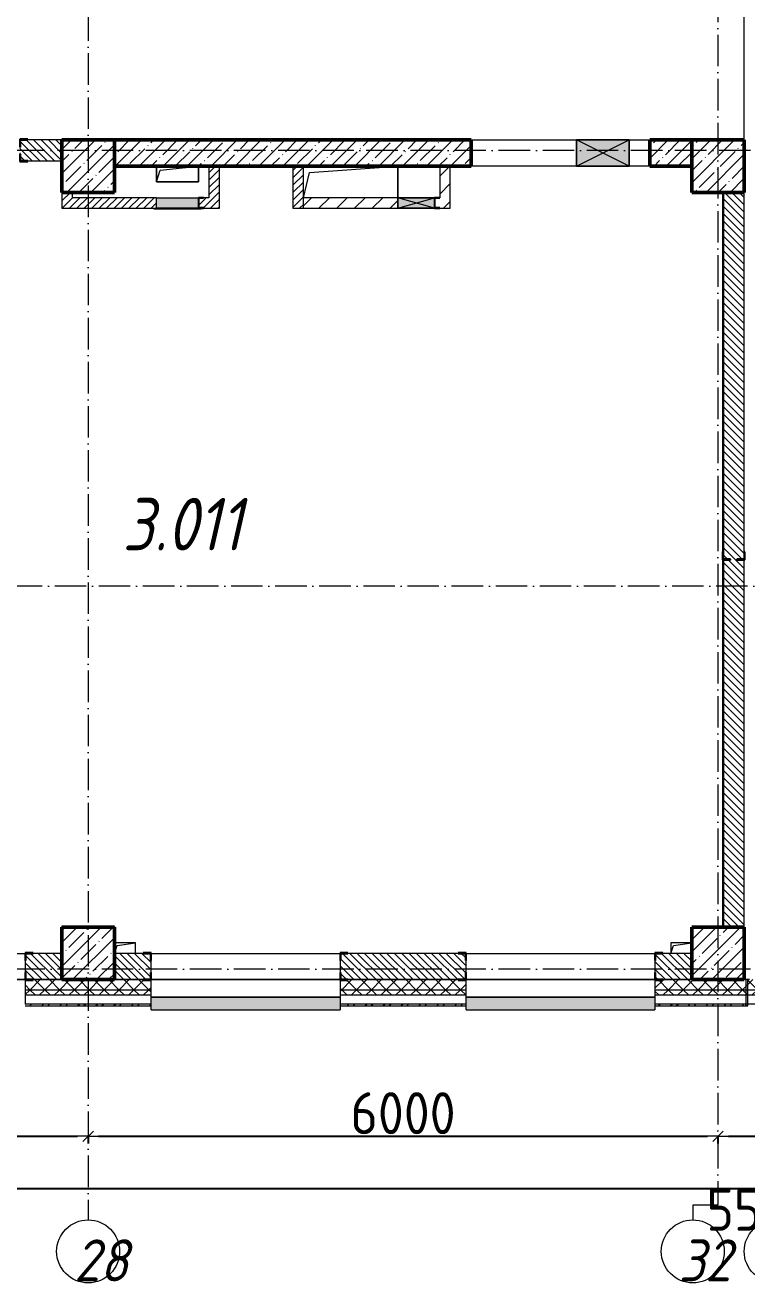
# Model space of a CAD drawing. Header units: millimetres. Extents: x -213536 to 1564669, y -45299 to 942238.
# Drawn here: x 180779 to 187654, y 511308 to 523291 of the extents above; entities that cross this region are included whole.
import ezdxf

# ---------------------------------------------------------------- set-up
doc = ezdxf.new("R2010")
doc.units = ezdxf.units.MM
doc.linetypes.add('50_200_ШТРИХ_1Т_ш5_п1_п1_', pattern=[700, 500, -100, 0, -100])
for name, color, linetype, lineweight in [('2.4) ПГП вычит ЖБбалки 0.4 м -', 24, 'Continuous', 30), ('3.3) Вычитаем ЖБбалки 0.4м -', 31, 'Continuous', 30), ('A-____-____-DIMS', 7, 'Continuous', 9), ('A-DETL-GENF-OTLN', 7, 'Continuous', 9), ('A-FLOR-____-OTLN', 7, 'Continuous', 9), ('A-GENM-____-MCUT', 7, 'Continuous', 25), ('A-GENM-____-OTLN', 7, 'Continuous', 9), ('A-GENM-____-OTLN-1', 7, 'Continuous', 25), ('A-GLAZ-____-OTLN', 7, 'Continuous', 9), ('A-WALL-____-MCUT', 7, 'Continuous', 13), ('A-WALL-____-MCUT-1', 7, 'Continuous', 9), ('A-WALL-____-MCUT-2', 7, 'Continuous', 50), ('A-WALL-____-OTLN', 7, 'Continuous', 9), ('A-WALL-____-PATT-1', 7, 'Continuous', 9), ('A-WALL-FNSH-MCUT-1', 7, 'Continuous', 9), ('S-COLS-____-MCUT', 7, 'Continuous', 50), ('S-COLS-____-OTLN', 7, 'Continuous', 9), ('S-GRID-____-IDEN', 7, 'Continuous', 9), ('S-GRID-____-OTLN-1', 7, '50_200_ШТРИХ_1Т_ш5_п1_п1_', 9), ('Марки помещений', 7, 'Continuous', 9)]:
    doc.layers.add(name, color=color, linetype=linetype, lineweight=lineweight)
doc.layers.add('A-GLAZ-____-OTLN-1', color=7, linetype='Continuous', lineweight=9, true_color=0xc0c0c0)
doc.styles.add('ISOCPEUR_I_2', font='isocpeui.ttf', dxfattribs={"width": 0.85, "height": 2.3})
doc.styles.add('ISOCPEUR_I_9', font='isocpeui.ttf', dxfattribs={"width": 0.9, "height": 250})
doc.styles.add('СПДС', font='isocpeur.ttf', dxfattribs={"width": 0.9})
doc.dimstyles.new('Размера А3', dxfattribs={"dimtxt": 200, "dimasz": 100, "dimexe": 70, "dimexo": 100, "dimgap": 20, "dimtad": 1, "dimdec": 0, "dimrnd": 10, "dimzin": 0, "dimdsep": 46, "dimtxsty": 'СПДС', "dimblk": 'ARROWHEAD_6', "dimcen": 1, "dimclrd": 256, "dimclre": 256, "dimclrt": 256, "dimazin": 0, "dimtfac": 1, "dimtdec": 0, "dimtmove": 2, "dimatfit": 3, "dimfxl": 1, "dimtolj": 1, "dimtzin": 0, "dimarcsym": 0})
pattern_1 = [(135, (142429.057, 459015.94), (-35.35534, -35.35534), [])]
pattern_2 = [(45, (142429.06, 459015.94), (-70.71068, 70.71068), []), (135, (142429.06, 459015.94), (-70.71068, -70.71068), [])]
pattern_3 = [(45, (142429.057, 459015.94), (-35.35534, 35.35534), [])]
pattern_4 = [(45, (142429.06, 459015.94), (-84.85281, 84.85281), [])]

# ---------------------------------------------------------------- blocks, each defined once
blk = doc.blocks.new('BSC_Колонна _Прямоугольная - 500х500-V16-АР1_План отверстий 3 этажа в осях 1-64_Ю-ЯЯ')
at = {"layer": 'S-COLS-____-OTLN'}
h = blk.add_hatch(dxfattribs=at)
h.set_pattern_fill('FP_23', color=256, style=0, pattern_type=2)
h.set_pattern_definition([(45, (-44950, -55431.04), (-114.04925, 114.04925), []), (45, (-44835.95, -55431.04), (-114.04925, 114.04925), [201.613, -40.323, 3.353, -36.97])])
h.paths.add_polyline_path([(-250, -250), (250, -250), (250, 250), (-250, 250), (-250, 178)], flags=0)
at = {"layer": 'S-COLS-____-MCUT'}
for p, q in [((250, 250), (-250, 250)), ((-250, 250), (-250, -250)), ((250, -250), (250, 250)), ((-250, -250), (250, -250))]:
    blk.add_line(p, q, dxfattribs=at)
blk = doc.blocks.new('BSC_Колонна _Прямоугольная - 500х500-V17-АР1_План отверстий 3 этажа в осях 1-64_Ю-ЯЯ')
at = {"layer": 'S-COLS-____-OTLN'}
h = blk.add_hatch(dxfattribs=at)
h.set_pattern_fill('FP_24', color=256, style=0, pattern_type=2)
h.set_pattern_definition([(45, (-44950, -62931.04), (-114.04925, 114.04925), []), (45, (-44835.95, -62931.04), (-114.04925, 114.04925), [201.613, -40.323, 3.353, -36.97])])
h.paths.add_polyline_path([(-250, -250), (250, -250), (250, 250), (-250, 250)], flags=0)
at = {"layer": 'S-COLS-____-MCUT'}
for p, q in [((250, 250), (-250, 250)), ((-250, 250), (-250, -250)), ((250, -250), (250, 250)), ((-250, -250), (250, -250))]:
    blk.add_line(p, q, dxfattribs=at)
blk = doc.blocks.new('BSC_Колонна _Прямоугольная - 500х500-V44-АР1_План отверстий 3 этажа в осях 1-64_Ю-ЯЯ')
at = {"layer": 'S-COLS-____-OTLN'}
h = blk.add_hatch(dxfattribs=at)
h.set_pattern_fill('FP_52', color=256, style=0, pattern_type=2)
h.set_pattern_definition([(45, (-38950, -55431.04), (-114.04925, 114.04925), []), (45, (-38835.95, -55431.04), (-114.04925, 114.04925), [201.613, -40.323, 3.353, -36.97])])
h.paths.add_polyline_path([(-250, -250), (250, -250), (250, 250), (-250, 250)], flags=0)
at = {"layer": 'S-COLS-____-MCUT'}
for p, q in [((250, 250), (-250, 250)), ((-250, 250), (-250, -250)), ((250, -250), (250, 250)), ((-250, -250), (250, -250))]:
    blk.add_line(p, q, dxfattribs=at)
blk = doc.blocks.new('BSC_Колонна _Прямоугольная - 500х500-V45-АР1_План отверстий 3 этажа в осях 1-64_Ю-ЯЯ')
at = {"layer": 'S-COLS-____-OTLN'}
h = blk.add_hatch(dxfattribs=at)
h.set_pattern_fill('FP_53', color=256, style=0, pattern_type=2)
h.set_pattern_definition([(45, (-38950, -62931.04), (-114.04925, 114.04925), []), (45, (-38835.95, -62931.04), (-114.04925, 114.04925), [201.613, -40.323, 3.353, -36.97])])
h.paths.add_polyline_path([(-250, -250), (250, -250), (250, 250), (-250, 250)], flags=0)
at = {"layer": 'S-COLS-____-MCUT'}
for p, q in [((250, 250), (-250, 250)), ((-250, 250), (-250, -250)), ((250, -250), (250, 250)), ((-250, -250), (250, -250))]:
    blk.add_line(p, q, dxfattribs=at)
blk = doc.blocks.new('Фахверк_СКБ_Уголок - 250_2700-27497298-АР1_План отверстий 3 этажа в осях 1-64_Ю-ЯЯ')
at = {"layer": 'A-GENM-____-MCUT'}
for p, q in [((200, 181), (125, 181)), ((125, 181), (125, 106)), ((131, 106), (131, 175)), ((131, 175), (200, 175)), ((200, 175), (200, 181)), ((125, 106), (131, 106)), ((131, -6), (125, -6)), ((125, -6), (125, -81)), ((125, -81), (200, -81)), ((131, -75), (131, -6)), ((200, -75), (131, -75)), ((200, -81), (200, -75))]:
    blk.add_line(p, q, dxfattribs=at)
blk = doc.blocks.new('154_Стойка_СКБ_Уголок - СМ-2480_200-28346303-АР1_План отверстий 3 этажа в осях 1-64_Ю-ЯЯ')
at = {"layer": 'A-GENM-____-MCUT'}
for p, q in [((125, 156), (125, 81)), ((200, 156), (125, 156)), ((131, 81), (131, 150)), ((131, 150), (200, 150)), ((200, 150), (200, 156)), ((125, 81), (131, 81)), ((131, 19), (125, 19)), ((125, 19), (125, -56)), ((131, -50), (131, 19)), ((125, -56), (200, -56)), ((200, -50), (131, -50)), ((200, -56), (200, -50))]:
    blk.add_line(p, q, dxfattribs=at)
blk = doc.blocks.new('Фахверк_СКБ_Уголок - 200_3550-28267367-АР1_План отверстий 3 этажа в осях 1-64_Ю-ЯЯ')
at = {"layer": 'A-GENM-____-MCUT'}
for p, q in [((200, 156), (125, 156)), ((125, 156), (125, 81)), ((131, 81), (131, 150)), ((131, 150), (200, 150)), ((200, 150), (200, 156)), ((125, 81), (131, 81)), ((131, 19), (125, 19)), ((125, 19), (125, -56)), ((131, -50), (131, 19)), ((125, -56), (200, -56)), ((200, -50), (131, -50)), ((200, -56), (200, -50))]:
    blk.add_line(p, q, dxfattribs=at)
blk = doc.blocks.new('AR_Отверстие Ниша - Лючок-32405595-АР1_План отверстий 3 этажа в осях 1-64_Ю-ЯЯ')
at = {"layer": 'A-GLAZ-____-OTLN'}
blk.add_hatch(color=256, dxfattribs=at).paths.add_polyline_path([(200, 50), (-200, 50), (-200, -50), (200, -50), (200, 47)], flags=0)
for p, q in [((-200, 50), (200, 50)), ((200, 50), (200, -50)), ((200, -50), (-200, -50))]:
    blk.add_line(p, q, dxfattribs=at)
blk = doc.blocks.new('Л_Общий_Лючок - Лючок-29759355-АР1_План отверстий 3 этажа в осях 1-64_Ю-ЯЯ')
at = {"layer": 'A-GLAZ-____-OTLN-1'}
blk.add_hatch(color=256, dxfattribs=at).paths.add_polyline_path([(-3, -6), (424, -6), (424, 0), (-24, 0), (-24, -6)], flags=0)
at = {"layer": 'A-GLAZ-____-OTLN'}
for p, q in [((-24, 0), (-24, -6)), ((424, 0), (424, -6)), ((-24, -6), (424, -6))]:
    blk.add_line(p, q, dxfattribs=at)
blk = doc.blocks.new('154_Фахверк_СКБ_Швеллер - Тип_100_3960-28331862-АР1_План отверстий 3 этажа в осях 1-64_Ю-ЯЯ')
at = {"layer": 'A-GENM-____-MCUT'}
for p, q in [((175, 50), (125, 50)), ((125, 50), (125, -50)), ((128, 47), (175, 47)), ((128, -47), (128, 47)), ((175, 47), (175, 50)), ((125, -50), (175, -50)), ((175, -47), (128, -47)), ((175, -50), (175, -47))]:
    blk.add_line(p, q, dxfattribs=at)
blk = doc.blocks.new('AR_Отверстие прямоугольное _в плите_ - AR_Отверстие прямоугольное _в плите_-30459225-АР1_План отверстий 3 этажа в осях 1-64_Ю-ЯЯ')
at = {"layer": 'A-GENM-____-OTLN'}
for p, q in [((-200, 75), (-200, -75)), ((-200, -75), (-163, 37)), ((-163, 37), (200, 75)), ((200, -75), (200, 75)), ((-200, -75), (200, -75))]:
    blk.add_line(p, q, dxfattribs=at)
blk = doc.blocks.new('AR_Отверстие прямоугольное _в плите_ - AR_Отверстие прямоугольное _в плите_-V178-АР1_План отверстий 3 этажа в осях 1-64_Ю-ЯЯ')
at = {"layer": 'A-GENM-____-OTLN'}
for p, q in [((100, 50), (-100, 50)), ((-100, -50), (-75, 25)), ((-75, 25), (100, 50)), ((100, -50), (100, 50))]:
    blk.add_line(p, q, dxfattribs=at)
blk = doc.blocks.new('AR_Отверстие прямоугольное _в плите_ - AR_Отверстие прямоугольное _в плите_-V185-АР1_План отверстий 3 этажа в осях 1-64_Ю-ЯЯ')
at = {"layer": 'A-GENM-____-OTLN'}
for p, q in [((100, 50), (-100, 50)), ((-100, 50), (-100, -50)), ((-100, -50), (-75, 25)), ((-75, 25), (100, 50))]:
    blk.add_line(p, q, dxfattribs=at)
blk = doc.blocks.new('AR_Отверстие прямоугольное _в плите_ - AR_Отверстие прямоугольное _в плите_-V199-АР1_План отверстий 3 этажа в осях 1-64_Ю-ЯЯ')
at = {"layer": 'A-GENM-____-OTLN'}
for p, q in [((-390, 90), (450, 150)), ((450, -150), (450, 150)), ((-450, -150), (-390, 90))]:
    blk.add_line(p, q, dxfattribs=at)
blk = doc.blocks.new('AR_Отверстие прямоугольное _в стене__БезПР - AR_Отверстие прямоугольное _в стене__БезПР-30512450-АР1_План отверстий 3 этажа в осях 1-64_Ю-ЯЯ')
at = {"layer": 'A-GLAZ-____-OTLN-1'}
blk.add_hatch(color=256, dxfattribs=at).paths.add_polyline_path([(-250, 125), (-250, -125), (250, -125), (250, 125)], flags=0)
at = {"layer": 'A-DETL-GENF-OTLN'}
for p, q in [((-250, -125), (-250, 125)), ((-250, 125), (250, 125)), ((250, 125), (-250, -125)), ((-250, 125), (250, -125)), ((250, 125), (-250, 125)), ((-250, 125), (-250, -125)), ((250, 125), (250, -125)), ((250, -125), (250, 125)), ((250, -125), (-250, -125)), ((-250, -125), (250, -125))]:
    blk.add_line(p, q, dxfattribs=at)
at = {"layer": 'A-GLAZ-____-OTLN'}
blk.add_line((250, 125), (-250, 125), dxfattribs=at)
blk = doc.blocks.new('Отлив_СКБ - Отлив витража_120_НВФ-31885687-АР1_План отверстий 3 этажа в осях 1-64_Ю-ЯЯ')
at = {"layer": 'A-GLAZ-____-OTLN-1'}
for points in [[(0, -2), (1800, -2), (1800, 0), (0, 0)], [(945, -120), (1800, -120), (1800, -2), (0, -2), (0, -120), (878, -120)]]:
    blk.add_hatch(color=256, dxfattribs=at).paths.add_polyline_path(points, flags=0)
at = {"layer": 'A-GLAZ-____-OTLN'}
for p, q in [((0, 0), (1800, 0)), ((1800, -2), (0, -2)), ((0, -120), (0, -83)), ((1800, -83), (1800, -120)), ((0, -120), (1800, -120))]:
    blk.add_line(p, q, dxfattribs=at)
blk = doc.blocks.new('Стены 3 - Стены 4-31194751-АР1_План отверстий 3 этажа в осях 1-64_Ю-ЯЯ')
at = {"layer": 'A-WALL-____-MCUT'}
for p, q in [((-1799, 41030), (-1799, 41010)), ((-1549, 41030), (-1799, 41030)), ((-1799, 41010), (-1549, 41010)), ((-1549, 41010), (-1549, 41030))]:
    blk.add_line(p, q, dxfattribs=at)
blk = doc.blocks.new('AR_Отверстие прямоугольное _в стене_ - AR_Отверстие прямоугольное _в стене__ОВ-36925070-АР1_План отверстий 3 этажа в осях 1-64_Ю-ЯЯ')
at = {"layer": 'A-GLAZ-____-OTLN'}
blk.add_hatch(color=256, dxfattribs=at).paths.add_polyline_path([(-175, 50), (-175, -50), (175, -50), (175, 50)], flags=0)
at = {"layer": 'A-DETL-GENF-OTLN'}
for p, q in [((-175, 50), (175, 50)), ((175, 50), (-175, -50)), ((-175, 50), (175, -50)), ((175, 50), (-175, 50)), ((175, 50), (175, -50)), ((175, -50), (175, 50)), ((175, -50), (-175, -50)), ((-175, -50), (175, -50))]:
    blk.add_line(p, q, dxfattribs=at)
blk = doc.blocks.new('154_Фахверк_СКБ_Швеллер - Тип_100_3960_зеркало-36793856-АР1_План отверстий 3 этажа в осях 1-64_Ю-ЯЯ')
at = {"layer": 'A-GENM-____-MCUT'}
for p, q in [((175, 50), (125, 50)), ((125, 50), (125, -50)), ((128, 47), (175, 47)), ((128, -47), (128, 47)), ((175, 47), (175, 50)), ((125, -50), (175, -50)), ((175, -47), (128, -47)), ((175, -50), (175, -47))]:
    blk.add_line(p, q, dxfattribs=at)
blk = doc.blocks.new('Ось сетки - Круг_Ø6_00__ISO-2_5_0_9K_-25732049-АР1_План отверстий 3 этажа в осях 1-64_Ю-ЯЯ')
at = {"layer": 'S-GRID-____-IDEN'}
blk.add_circle((0, 0), 3, dxfattribs=at)
blk = doc.blocks.new('ARROWHEAD_6')
at = {"color": 0, "linetype": 'Continuous'}
for p, q in [((0, 0), (-1, 0)), ((-0.5, -0.5), (0.5, 0.5))]:
    blk.add_line(p, q, dxfattribs=at)
blk = doc.blocks.new('*D2866')
at = {"layer": 'A-____-____-DIMS', "lineweight": -2, "transparency": 16777216}
for p, q in [((178379, 512710), (178379, 512634)), ((178479, 512704), (181279, 512704)), ((181379, 512710), (181379, 512634))]:
    blk.add_line(p, q, dxfattribs=at)
at = {"layer": 'Defpoints', "color": 0, "lineweight": 50, "transparency": 16777216}
for p in [(178379, 512810), (181379, 512810), (181379, 512704)]:
    blk.add_point(p, dxfattribs=at)
at = {"layer": 'A-____-____-DIMS', "lineweight": -2, "transparency": 16777216, "xscale": 100, "yscale": 100, "zscale": 100, "rotation": 180}
blk.add_blockref('ARROWHEAD_6', (178379, 512704), dxfattribs=at)
at = {"layer": 'A-____-____-DIMS', "lineweight": -2, "transparency": 16777216, "xscale": 100, "yscale": 100, "zscale": 100}
blk.add_blockref('ARROWHEAD_6', (181379, 512704), dxfattribs=at)
at = {"layer": 'A-____-____-DIMS', "transparency": 16777216, "insert": (179879, 512924), "char_height": 400, "attachment_point": 5, "style": 'СПДС'}
blk.add_mtext('\\A1;3000', dxfattribs=at)
blk = doc.blocks.new('*D2867')
at = {"layer": 'A-____-____-DIMS', "lineweight": -2, "transparency": 16777216}
for p, q in [((181379, 512710), (181379, 512634)), ((181479, 512704), (187279, 512704)), ((187379, 512710), (187379, 512634))]:
    blk.add_line(p, q, dxfattribs=at)
at = {"layer": 'Defpoints', "color": 0, "lineweight": 50, "transparency": 16777216}
for p in [(181379, 512810), (187379, 512810), (187379, 512704)]:
    blk.add_point(p, dxfattribs=at)
at = {"layer": 'A-____-____-DIMS', "lineweight": -2, "transparency": 16777216, "xscale": 100, "yscale": 100, "zscale": 100, "rotation": 180}
blk.add_blockref('ARROWHEAD_6', (181379, 512704), dxfattribs=at)
at = {"layer": 'A-____-____-DIMS', "lineweight": -2, "transparency": 16777216, "xscale": 100, "yscale": 100, "zscale": 100}
blk.add_blockref('ARROWHEAD_6', (187379, 512704), dxfattribs=at)
at = {"layer": 'A-____-____-DIMS', "transparency": 16777216, "insert": (184379, 512924), "char_height": 400, "attachment_point": 5, "style": 'СПДС'}
blk.add_mtext('\\A1;6000', dxfattribs=at)
blk = doc.blocks.new('*D2868')
at = {"layer": 'A-____-____-DIMS', "lineweight": -2, "transparency": 16777216}
for p, q in [((187379, 512710), (187379, 512634)), ((187479, 512704), (187829, 512704)), ((187929, 512710), (187929, 512634))]:
    blk.add_line(p, q, dxfattribs=at)
at = {"layer": 'Defpoints', "color": 0, "lineweight": 50, "transparency": 16777216}
for p in [(187379, 512810), (187929, 512810), (187929, 512704)]:
    blk.add_point(p, dxfattribs=at)
at = {"layer": 'A-____-____-DIMS', "lineweight": -2, "transparency": 16777216, "xscale": 100, "yscale": 100, "zscale": 100, "rotation": 180}
blk.add_blockref('ARROWHEAD_6', (187379, 512704), dxfattribs=at)
at = {"layer": 'A-____-____-DIMS', "lineweight": -2, "transparency": 16777216, "xscale": 100, "yscale": 100, "zscale": 100}
blk.add_blockref('ARROWHEAD_6', (187929, 512704), dxfattribs=at)
at = {"layer": 'A-____-____-DIMS', "transparency": 16777216, "insert": (187654, 512004), "char_height": 400, "attachment_point": 5, "style": 'СПДС'}
blk.add_mtext('\\A1;550', dxfattribs=at)
blk = doc.blocks.new('*D2878')
at = {"layer": 'A-____-____-DIMS', "lineweight": -2, "transparency": 16777216}
for p, q in [((140079, 512214), (140079, 512138)), ((140179, 512208), (213379, 512208)), ((213479, 512214), (213479, 512138))]:
    blk.add_line(p, q, dxfattribs=at)
at = {"layer": 'Defpoints', "color": 0, "lineweight": 50, "transparency": 16777216}
for p in [(140079, 512314), (213479, 512314), (213479, 512208)]:
    blk.add_point(p, dxfattribs=at)
at = {"layer": 'A-____-____-DIMS', "lineweight": -2, "transparency": 16777216, "xscale": 100, "yscale": 100, "zscale": 100, "rotation": 180}
blk.add_blockref('ARROWHEAD_6', (140079, 512208), dxfattribs=at)
at = {"layer": 'A-____-____-DIMS', "lineweight": -2, "transparency": 16777216, "xscale": 100, "yscale": 100, "zscale": 100}
blk.add_blockref('ARROWHEAD_6', (213479, 512208), dxfattribs=at)
at = {"layer": 'A-____-____-DIMS', "transparency": 16777216, "insert": (176779, 512428), "char_height": 400, "attachment_point": 5, "style": 'СПДС'}
blk.add_mtext('\\A1;73400', dxfattribs=at)

msp = doc.modelspace()

# ---------------------------------------------------------------- hatches: boundary and pattern name
at = {"layer": 'A-WALL-____-PATT-1'}
h = msp.add_hatch(dxfattribs=at)
h.set_pattern_fill('FP_9', color=256, style=0, pattern_type=2)
h.set_pattern_definition(pattern_1)
h.paths.add_polyline_path([(178954.1, 521997), (179023.1, 521997), (179023.1, 522066), (179029.1, 522066), (179029.1, 522128), (179023.1, 522128), (179023.1, 522197), (178629.1, 522197), (178629.1, 521997), (178823.1, 521997)], flags=0)
h.paths.add_polyline_path([(180735.1, 521997), (181129.1, 521997), (181129.1, 522197), (180735.1, 522197), (180735.1, 522128), (180729.1, 522128), (180729.1, 522066), (180735.1, 522066), (180735.1, 522037)], flags=0)
h = msp.add_hatch(dxfattribs=at)
h.set_pattern_fill('FP_12', color=256, style=0, pattern_type=2)
h.set_pattern_definition([(45, (142429.06, 459015.94), (-114.04925, 114.04925), []), (45, (142543.1, 459015.94), (-114.04925, 114.04925), [201.612, -40.322, 3.353, -36.97])])
h.paths.add_polyline_path([(187129.1, 521947), (187129.1, 522197), (186729.1, 522197), (186729.1, 521947)], flags=0)
h.paths.add_polyline_path([(184834.2, 521947), (185029.1, 521947), (185029.1, 522197), (181629.1, 522197), (181629.1, 521947), (183066.7, 521947)], flags=0)
h = msp.add_hatch(dxfattribs=at)
h.set_pattern_fill('FP_8', color=256, style=0, pattern_type=2)
h.set_pattern_definition(pattern_3)
h.paths.add_polyline_path([(182629.1, 521647), (182629.1, 521947), (182529.1, 521947), (182529.1, 521647)], flags=0)
h = msp.add_hatch(dxfattribs=at)
h.set_pattern_fill('FP_8', color=256, style=0, pattern_type=2)
h.set_pattern_definition(pattern_3)
h.paths.add_polyline_path([(183429.1, 521547), (183429.1, 521947), (183329.1, 521947), (183329.1, 521547)], flags=0)
h = msp.add_hatch(dxfattribs=at)
h.set_pattern_fill('FP_7', color=256, style=0, pattern_type=2)
h.set_pattern_definition(pattern_4)
h.paths.add_polyline_path([(184829.1, 521647), (184829.1, 521947), (184729.1, 521947), (184729.1, 521647)], flags=0)
h = msp.add_hatch(dxfattribs=at)
h.set_pattern_fill('FP_8', color=256, style=0, pattern_type=2)
h.set_pattern_definition(pattern_3)
h.paths.add_polyline_path([(181229.1, 521547), (181229.1, 521697), (181129.1, 521697), (181129.1, 521547)], flags=0)
h = msp.add_hatch(dxfattribs=at)
h.set_pattern_fill('FP_8', color=256, style=0, pattern_type=2)
h.set_pattern_definition(pattern_3)
h.paths.add_polyline_path([(182629.1, 521547), (182629.1, 521647), (182479.1, 521647), (182479.1, 521644), (182432.1, 521644), (182432.1, 521550), (182479.1, 521550), (182479.1, 521547)], flags=0)
h.paths.add_polyline_path([(181299.2, 521547), (182029.1, 521547), (182029.1, 521647), (181229.1, 521647), (181229.1, 521547)], flags=0)
h = msp.add_hatch(dxfattribs=at)
h.set_pattern_fill('FP_7', color=256, style=0, pattern_type=2)
h.set_pattern_definition(pattern_4)
h.paths.add_polyline_path([(184329.1, 521547), (184329.1, 521647), (183429.1, 521647), (183429.1, 521547)], flags=0)
h.paths.add_polyline_path([(184729.1, 521547), (184829.1, 521547), (184829.1, 521647), (184729.1, 521647), (184729.1, 521644), (184682.1, 521643.4), (184682.1, 521550), (184729.1, 521550)], flags=0)
h = msp.add_hatch(dxfattribs=at)
h.set_pattern_fill('FP_9', color=256, style=0, pattern_type=2)
h.set_pattern_definition(pattern_1)
h.paths.add_polyline_path([(187429.1, 514697), (187629.1, 514697), (187629.1, 518197), (187560.1, 518197), (187560.1, 518203), (187629.1, 518203), (187629.1, 521697), (187429.1, 521697), (187429.1, 518203), (187498.1, 518203), (187498.1, 518197), (187429.1, 518197), (187429.1, 516239.4)], flags=0)
h = msp.add_hatch(dxfattribs=at)
h.set_pattern_fill('FP_9', color=256, style=0, pattern_type=2)
h.set_pattern_definition(pattern_1)
h.paths.add_polyline_path([(181129.1, 514197), (181129.1, 514447), (180785.1, 514447), (180785.1, 514378), (180779.1, 514378), (180779.1, 514266), (180785.1, 514266), (180785.1, 514197), (180854.1, 514197)], flags=0)
h.paths.add_polyline_path([(178648, 514197), (178973.1, 514197), (178973.1, 514266), (178979.1, 514266), (178979.1, 514378), (178973.1, 514378), (178973.1, 514447), (178629.1, 514447), (178629.1, 514197)], flags=0)
h = msp.add_hatch(dxfattribs=at)
h.set_pattern_fill('FP_9', color=256, style=0, pattern_type=2)
h.set_pattern_definition(pattern_1)
h.paths.add_polyline_path([(186854.1, 514197), (187129.1, 514197), (187129.1, 514447), (186785.1, 514447), (186785.1, 514378), (186779.1, 514378), (186779.1, 514266), (186785.1, 514266), (186785.1, 514197)], flags=0)
h.paths.add_polyline_path([(184904.1, 514197), (184973.1, 514197), (184973.1, 514266), (184979.1, 514266), (184979.1, 514378), (184973.1, 514378), (184973.1, 514447), (183785.1, 514447), (183785.1, 514378), (183779.1, 514378), (183779.1, 514266), (183785.1, 514266), (183785.1, 514197), (184834.2, 514197)], flags=0)
h.paths.add_polyline_path([(181629.1, 514197), (181973.1, 514197), (181973.1, 514266), (181979.1, 514266), (181979.1, 514378), (181973.1, 514378), (181973.1, 514447), (181629.1, 514447)], flags=0)
h = msp.add_hatch(dxfattribs=at)
h.set_pattern_fill('FP_4', color=256, style=0, pattern_type=2)
h.set_pattern_definition(pattern_2)
h.paths.add_polyline_path([(216729.1, 514047), (216729.1, 514097), (210379.1, 514097), (210379.1, 514047), (216648.5, 514047)], flags=0)
h.paths.add_polyline_path([(209379.1, 514047), (209379.1, 514097), (207429.1, 514097), (207429.1, 514047), (207811.2, 514047)], flags=0)
h.paths.add_polyline_path([(203529.1, 514047), (203529.1, 514097), (202329.1, 514097), (202329.1, 514047), (202508.8, 514047)], flags=0)
h.paths.add_polyline_path([(206043.7, 514047), (206429.1, 514047), (206429.1, 514097), (205329.1, 514097), (205329.1, 514047)], flags=0)
h.paths.add_polyline_path([(199857.6, 514047), (200529.1, 514047), (200529.1, 514097), (199329.1, 514097), (199329.1, 514047)], flags=0)
h.paths.add_polyline_path([(197529.1, 514047), (197529.1, 514097), (196329.1, 514097), (196329.1, 514047), (197206.4, 514047)], flags=0)
h.paths.add_polyline_path([(194529.1, 514047), (194529.1, 514097), (193329.1, 514097), (193329.1, 514047), (193671.5, 514047)], flags=0)
h.paths.add_polyline_path([(191529.1, 514047), (191529.1, 514097), (190329.1, 514097), (190329.1, 514047), (191020.3, 514047)], flags=0)
h.paths.add_polyline_path([(188529.1, 514047), (188529.1, 514097), (186779.1, 514097), (186779.1, 514047), (188369.1, 514047)], flags=0)
h.paths.add_polyline_path([(184979.1, 514047), (184979.1, 514097), (183779.1, 514097), (183779.1, 514047), (184834.2, 514047)], flags=0)
h.paths.add_polyline_path([(181979.1, 514047), (181979.1, 514097), (180779.1, 514097), (180779.1, 514047), (181299.2, 514047)], flags=0)
h.paths.add_polyline_path([(178979.1, 514047), (178979.1, 514097), (177779.1, 514097), (177779.1, 514047), (178648, 514047)], flags=0)
h.paths.add_polyline_path([(174779.1, 514047), (175979.1, 514047), (175979.1, 514097), (174779.1, 514097)], flags=0)
h.paths.add_polyline_path([(172461.9, 514047), (172979.1, 514047), (172979.1, 514097), (171779.1, 514097), (171779.1, 514047)], flags=0)
h.paths.add_polyline_path([(169810.7, 514047), (169979.1, 514047), (169979.1, 514097), (168779.1, 514097), (168779.1, 514047), (168927, 514047)], flags=0)
h.paths.add_polyline_path([(166979.1, 514047), (166979.1, 514097), (165779.1, 514097), (165779.1, 514047), (166275.8, 514047)], flags=0)
h.paths.add_polyline_path([(163624.6, 514047), (163979.1, 514047), (163979.1, 514097), (162779.1, 514097), (162779.1, 514047)], flags=0)
h.paths.add_polyline_path([(160973.4, 514047), (160979.1, 514047), (160979.1, 514097), (159779.1, 514097), (159779.1, 514047), (160089.7, 514047)], flags=0)
h.paths.add_polyline_path([(158322.2, 514047), (158779.1, 514047), (158779.1, 514097), (148979.1, 514097), (148979.1, 514047), (156554.7, 514047)], flags=0)
h.paths.add_polyline_path([(147979.1, 514047), (147979.1, 514097), (139879.1, 514097), (139879.1, 514047), (145950, 514047)], flags=0)
h = msp.add_hatch(dxfattribs=at)
h.set_pattern_fill('FP_4', color=256, style=0, pattern_type=2)
h.set_pattern_definition(pattern_2)
h.paths.add_polyline_path([(216648.5, 514097), (216729.1, 514097), (216729.1, 514197), (210379.1, 514197), (210379.1, 514097), (213113.6, 514097)], flags=0)
h.paths.add_polyline_path([(206043.7, 514097), (206429.1, 514097), (206429.1, 514191), (206354.1, 514191), (206354.1, 514197), (205404.1, 514197), (205404.1, 514191), (205329.1, 514191), (205329.1, 514097), (205679.1, 514097)], flags=0)
h.paths.add_polyline_path([(207811.2, 514097), (209379.1, 514097), (209379.1, 514197), (207504.1, 514197), (207504.1, 514191), (207429.1, 514191), (207429.1, 514097)], flags=0)
h.paths.add_polyline_path([(202404.1, 514097), (203529.1, 514097), (203529.1, 514191), (203454.1, 514191), (203454.1, 514197), (202404.1, 514197), (202404.1, 514191), (202329.1, 514191), (202329.1, 514097), (202335.1, 514097)], flags=0)
h.paths.add_polyline_path([(200529.1, 514097), (200529.1, 514191), (200454.1, 514191), (200454.1, 514197), (199404.1, 514197), (199404.1, 514191), (199329.1, 514191), (199329.1, 514097), (199857.6, 514097)], flags=0)
h.paths.add_polyline_path([(196404.1, 514097), (197529.1, 514097), (197529.1, 514191), (197454.1, 514191), (197454.1, 514197), (196404.1, 514197), (196404.1, 514191), (196329.1, 514191), (196329.1, 514097)], flags=0)
h.paths.add_polyline_path([(194454.1, 514097), (194529.1, 514097), (194529.1, 514191), (194454.1, 514191), (194454.1, 514197), (193404.1, 514197), (193404.1, 514191), (193329.1, 514191), (193329.1, 514097), (193671.5, 514097)], flags=0)
h.paths.add_polyline_path([(190679.1, 514097), (191529.1, 514097), (191529.1, 514191), (191454.1, 514191), (191454.1, 514197), (190404.1, 514197), (190404.1, 514191), (190329.1, 514191), (190329.1, 514097), (190404.1, 514097)], flags=0)
h.paths.add_polyline_path([(188369.1, 514097), (188529.1, 514097), (188529.1, 514191), (188454.1, 514191), (188454.1, 514197), (186854.1, 514197), (186854.1, 514191), (186779.1, 514191), (186779.1, 514097), (187485.4, 514097)], flags=0)
h.paths.add_polyline_path([(184834.2, 514097), (184979.1, 514097), (184979.1, 514191), (184904.1, 514191), (184904.1, 514197), (183854.1, 514197), (183854.1, 514191), (183779.1, 514191), (183779.1, 514097)], flags=0)
h.paths.add_polyline_path([(181979.1, 514097), (181979.1, 514191), (181904.1, 514191), (181904.1, 514197), (180854.1, 514197), (180854.1, 514191), (180779.1, 514191), (180779.1, 514097), (181299.2, 514097)], flags=0)
h.paths.add_polyline_path([(178648, 514097), (178979.1, 514097), (178979.1, 514191), (178904.1, 514191), (178904.1, 514197), (177854.1, 514197), (177854.1, 514191), (177779.1, 514191), (177779.1, 514097), (178206.2, 514097)], flags=0)
h.paths.add_polyline_path([(174854.1, 514097), (175979.1, 514097), (175979.1, 514191), (175904.1, 514191), (175904.1, 514197), (174854.1, 514197), (174854.1, 514191), (174779.1, 514191), (174779.1, 514097), (174785.1, 514097)], flags=0)
h.paths.add_polyline_path([(171779.1, 514097), (172979.1, 514097), (172979.1, 514191), (172904.1, 514191), (172904.1, 514197), (171854.1, 514197), (171854.1, 514191), (171779.1, 514191)], flags=0)
h.paths.add_polyline_path([(169979.1, 514097), (169979.1, 514191), (169904.1, 514191), (169904.1, 514197), (168854.1, 514197), (168854.1, 514191), (168779.1, 514191), (168779.1, 514097), (169810.7, 514097)], flags=0)
h.paths.add_polyline_path([(165854.1, 514097), (166979.1, 514097), (166979.1, 514191), (166904.1, 514191), (166904.1, 514197), (165854.1, 514197), (165854.1, 514191), (165779.1, 514191), (165779.1, 514097), (165785.1, 514097)], flags=0)
h.paths.add_polyline_path([(163979.1, 514097), (163979.1, 514191), (163904.1, 514191), (163904.1, 514197), (162854.1, 514197), (162854.1, 514191), (162779.1, 514191), (162779.1, 514097), (163904.1, 514097)], flags=0)
h.paths.add_polyline_path([(160629.1, 514097), (160979.1, 514097), (160979.1, 514191), (160904.1, 514191), (160904.1, 514197), (159854.1, 514197), (159854.1, 514191), (159779.1, 514191), (159779.1, 514097), (160129.1, 514097)], flags=0)
h.paths.add_polyline_path([(158779.1, 514097), (158779.1, 514191), (158704.1, 514191), (158704.1, 514197), (148979.1, 514197), (148979.1, 514097), (158322.2, 514097)], flags=0)
h.paths.add_polyline_path([(147979.1, 514097), (147979.1, 514197), (139979.1, 514197), (139979.1, 514097), (145950, 514097)], flags=0)
h = msp.add_hatch(dxfattribs=at)
h.set_pattern_fill('FP_6', color=256, style=0, pattern_type=2)
h.set_pattern_definition([(45, (142429.06, 459015.94), (-85.53659, 85.53659), []), (45, (142486.08, 459015.94), (-85.53659, 85.53659), [])])
h.paths.add_polyline_path([(187485.4, 513947), (187644.1, 513947), (187644.1, 513967), (186779.1, 513967), (186779.1, 513947)], flags=0)
h.paths.add_polyline_path([(184979.1, 513947), (184979.1, 513967), (183779.1, 513967), (183779.1, 513947), (184834.2, 513947)], flags=0)
h.paths.add_polyline_path([(181979.1, 513947), (181979.1, 513967), (180779.1, 513967), (180779.1, 513947), (181299.2, 513947)], flags=0)
h.paths.add_polyline_path([(178979.1, 513947), (178979.1, 513967), (177779.1, 513967), (177779.1, 513947), (178648, 513947)], flags=0)
h.paths.add_polyline_path([(175979.1, 513947), (175979.1, 513967), (174779.1, 513967), (174779.1, 513947), (175113.1, 513947)], flags=0)
h.paths.add_polyline_path([(172461.9, 513947), (172979.1, 513947), (172979.1, 513967), (171779.1, 513967), (171779.1, 513947)], flags=0)
h.paths.add_polyline_path([(169810.7, 513947), (169979.1, 513947), (169979.1, 513967), (168779.1, 513967), (168779.1, 513947), (168927, 513947)], flags=0)
h.paths.add_polyline_path([(165779.1, 513947), (166979.1, 513947), (166979.1, 513967), (165779.1, 513967)], flags=0)
h.paths.add_polyline_path([(162779.1, 513947), (163979.1, 513947), (163979.1, 513967), (162779.1, 513967)], flags=0)
h.paths.add_polyline_path([(159779.1, 513947), (160979.1, 513947), (160979.1, 513967), (159779.1, 513967)], flags=0)
h.paths.add_polyline_path([(158779.1, 513947), (158779.1, 513967), (148979.1, 513967), (148979.1, 513947), (158322.2, 513947)], flags=0)
h.paths.add_polyline_path([(147979.1, 513947), (147979.1, 513967), (139749.1, 513967), (139749.1, 513947), (145950, 513947)], flags=0)

# ---------------------------------------------------------------- linework, layer by layer
at = {"layer": '2.4) ПГП вычит ЖБбалки 0.4 м -'}
msp.add_lwpolyline([(187429.1, 514697), (187429.1, 521697)], dxfattribs=at)
at = {"layer": '3.3) Вычитаем ЖБбалки 0.4м -'}
msp.add_lwpolyline([(181129.1, 514447), (181129.1, 514697), (181629.1, 514697), (181629.1, 514447)], dxfattribs=at)
at = {"layer": 'A-FLOR-____-OTLN'}
for p, q in [((187629.1, 522197), (187629.1, 526547)), ((182029.1, 521797), (182029.1, 521947)), ((182429.1, 521947), (182429.1, 521797)), ((184329.1, 521947), (184329.1, 521647)), ((182429.1, 521797), (182029.1, 521797))]:
    msp.add_line(p, q, dxfattribs=at)
at = {"layer": 'A-WALL-____-MCUT'}
for p, q in [((181129.1, 522197), (180804.1, 522197)), ((180804.1, 521997), (181129.1, 521997)), ((187429.1, 521697), (187429.1, 518272)), ((187629.1, 518272), (187629.1, 521697)), ((187429.1, 518197), (187429.1, 514697)), ((187629.1, 514697), (187629.1, 518197)), ((181129.1, 514447), (180854.1, 514447)), ((181904.1, 514447), (181629.1, 514447)), ((184904.1, 514447), (183854.1, 514447)), ((187129.1, 514447), (186854.1, 514447)), ((180779.1, 514378), (180779.1, 514266)), ((181979.1, 514266), (181979.1, 514378)), ((183779.1, 514378), (183779.1, 514266)), ((184979.1, 514266), (184979.1, 514378)), ((186779.1, 514378), (186779.1, 514266)), ((180779.1, 514191), (180779.1, 513967)), ((181979.1, 513967), (181979.1, 514191)), ((183779.1, 514191), (183779.1, 513967)), ((184979.1, 513967), (184979.1, 514191)), ((186779.1, 514191), (186779.1, 513967)), ((187679.1, 514197), (187629.1, 514197)), ((180779.1, 513967), (181979.1, 513967)), ((183779.1, 513967), (184979.1, 513967)), ((186779.1, 513967), (188529.1, 513967))]:
    msp.add_line(p, q, dxfattribs=at)
at = {"layer": 'A-WALL-____-MCUT-1'}
for p, q in [((181979.1, 514097), (180779.1, 514097)), ((181129.1, 514197), (180854.1, 514197)), ((180854.1, 514197), (181129.1, 514197)), ((181904.1, 514197), (181629.1, 514197)), ((181629.1, 514197), (181904.1, 514197)), ((184979.1, 514097), (183779.1, 514097)), ((184904.1, 514197), (183854.1, 514197)), ((183854.1, 514197), (184904.1, 514197)), ((188529.1, 514097), (186779.1, 514097)), ((187129.1, 514197), (186854.1, 514197)), ((186854.1, 514197), (187129.1, 514197)), ((181979.1, 514047), (180779.1, 514047)), ((184979.1, 514047), (183779.1, 514047)), ((188529.1, 514047), (186779.1, 514047))]:
    msp.add_line(p, q, dxfattribs=at)
at = {"layer": 'A-WALL-____-MCUT-2'}
for p, q in [((185029.1, 522197), (181629.1, 522197)), ((185029.1, 521947), (185029.1, 522197)), ((187129.1, 522197), (186729.1, 522197)), ((186729.1, 522197), (186729.1, 521947)), ((181629.1, 521947), (185029.1, 521947)), ((186729.1, 521947), (187129.1, 521947))]:
    msp.add_line(p, q, dxfattribs=at)
at = {"layer": 'A-WALL-____-OTLN'}
for p, q in [((185029.1, 522197), (186031.5, 522197)), ((186531.5, 522197), (186729.1, 522197)), ((186031.5, 521947), (185029.1, 521947)), ((186729.1, 521947), (186531.5, 521947)), ((178979.1, 514447), (180779.1, 514447)), ((181979.1, 514447), (183779.1, 514447)), ((184979.1, 514447), (186779.1, 514447)), ((178979.1, 514197), (180779.1, 514197)), ((180779.1, 514197), (178979.1, 514197)), ((181979.1, 514197), (183779.1, 514197)), ((183779.1, 514197), (181979.1, 514197)), ((184979.1, 514197), (186779.1, 514197)), ((186779.1, 514197), (184979.1, 514197))]:
    msp.add_line(p, q, dxfattribs=at)
at = {"layer": 'A-WALL-FNSH-MCUT-1'}
for p, q in [((182529.1, 521947), (182529.1, 521647)), ((182629.1, 521547), (182629.1, 521947)), ((183329.1, 521947), (183329.1, 521547)), ((183429.1, 521547), (183429.1, 521947)), ((184729.1, 521947), (184729.1, 521647)), ((184829.1, 521547), (184829.1, 521947)), ((181129.1, 521697), (181129.1, 521547)), ((181229.1, 521647), (181229.1, 521697)), ((182029.1, 521647), (181229.1, 521647)), ((182529.1, 521647), (182479.1, 521647)), ((184329.1, 521647), (183429.1, 521647)), ((181129.1, 521547), (182029.1, 521547)), ((182479.1, 521547), (182629.1, 521547)), ((183329.1, 521547), (184329.1, 521547)), ((184729.1, 521547), (184829.1, 521547)), ((181979.1, 513947), (181979.1, 513967)), ((183779.1, 513967), (183779.1, 513967)), ((183779.1, 513967), (183779.1, 513947)), ((184979.1, 513947), (184979.1, 513967)), ((186779.1, 513967), (186779.1, 513967)), ((186779.1, 513967), (186779.1, 513947)), ((187644.1, 513947), (187644.1, 513967)), ((180779.1, 513947), (181979.1, 513947)), ((183779.1, 513947), (184979.1, 513947)), ((186779.1, 513947), (187644.1, 513947))]:
    msp.add_line(p, q, dxfattribs=at)
at = {"layer": 'S-GRID-____-OTLN-1', "color": 251, "ltscale": 0.6, "true_color": 0x636466}
for p, q in [((181379.1, 549908.8), (181379.1, 511907.5)), ((187379.1, 549665.1), (187379.1, 512046.3)), ((246503.5, 522097), (137760.3, 522097)), ((217909.1, 517947), (137760.3, 517947)), ((246503.5, 514297), (137760.3, 514297)), ((187138.7, 512046.3), (187138.7, 511907.5)), ((187379.1, 512046.3), (187138.7, 512046.3))]:
    msp.add_line(p, q, dxfattribs=at)

# ---------------------------------------------------------------- block references
at = {"layer": 'A-GENM-____-OTLN'}
for name, p in [('AR_Отверстие прямоугольное _в плите_ - AR_Отверстие прямоугольное _в плите_-30459225-АР1_План отверстий 3 этажа в осях 1-64_Ю-ЯЯ', (182229.1, 521872)), ('AR_Отверстие прямоугольное _в плите_ - AR_Отверстие прямоугольное _в плите_-V199-АР1_План отверстий 3 этажа в осях 1-64_Ю-ЯЯ', (183879.1, 521797)), ('AR_Отверстие прямоугольное _в плите_ - AR_Отверстие прямоугольное _в плите_-V178-АР1_План отверстий 3 этажа в осях 1-64_Ю-ЯЯ', (181729.1, 514497)), ('AR_Отверстие прямоугольное _в плите_ - AR_Отверстие прямоугольное _в плите_-V185-АР1_План отверстий 3 этажа в осях 1-64_Ю-ЯЯ', (187029.1, 514497))]:
    msp.add_blockref(name, p, dxfattribs=at)
at = {"layer": 'A-GENM-____-OTLN-1'}
for name, p in [('154_Стойка_СКБ_Уголок - СМ-2480_200-28346303-АР1_План отверстий 3 этажа в осях 1-64_Ю-ЯЯ', (180604.1, 522047)), ('154_Фахверк_СКБ_Швеллер - Тип_100_3960-28331862-АР1_План отверстий 3 этажа в осях 1-64_Ю-ЯЯ', (182304.1, 521597)), ('154_Фахверк_СКБ_Швеллер - Тип_100_3960_зеркало-36793856-АР1_План отверстий 3 этажа в осях 1-64_Ю-ЯЯ', (184554.1, 521597)), ('Фахверк_СКБ_Уголок - 250_2700-27497298-АР1_План отверстий 3 этажа в осях 1-64_Ю-ЯЯ', (180654.1, 514272)), ('Фахверк_СКБ_Уголок - 250_2700-27497298-АР1_План отверстий 3 этажа в осях 1-64_Ю-ЯЯ', (183654.1, 514272)), ('Фахверк_СКБ_Уголок - 250_2700-27497298-АР1_План отверстий 3 этажа в осях 1-64_Ю-ЯЯ', (186654.1, 514272))]:
    msp.add_blockref(name, p, dxfattribs=at)
for name, p, rotation in [('Фахверк_СКБ_Уголок - 200_3550-28267367-АР1_План отверстий 3 этажа в осях 1-64_Ю-ЯЯ', (187579.1, 518072), 89.99999999999993), ('Фахверк_СКБ_Уголок - 250_2700-27497298-АР1_План отверстий 3 этажа в осях 1-64_Ю-ЯЯ', (182104.1, 514372), 180), ('Фахверк_СКБ_Уголок - 250_2700-27497298-АР1_План отверстий 3 этажа в осях 1-64_Ю-ЯЯ', (185104.1, 514372), 180)]:
    msp.add_blockref(name, p, dxfattribs=dict(at, rotation=rotation))
at = {"layer": 'A-GLAZ-____-OTLN', "rotation": 180}
for name, p in [('AR_Отверстие прямоугольное _в стене__БезПР - AR_Отверстие прямоугольное _в стене__БезПР-30512450-АР1_План отверстий 3 этажа в осях 1-64_Ю-ЯЯ', (186281.5, 522072)), ('AR_Отверстие Ниша - Лючок-32405595-АР1_План отверстий 3 этажа в осях 1-64_Ю-ЯЯ', (182229.1, 521597)), ('AR_Отверстие прямоугольное _в стене_ - AR_Отверстие прямоугольное _в стене__ОВ-36925070-АР1_План отверстий 3 этажа в осях 1-64_Ю-ЯЯ', (184504.1, 521597))]:
    msp.add_blockref(name, p, dxfattribs=at)
at = {"layer": 'A-GLAZ-____-OTLN'}
for name, p in [('Л_Общий_Лючок - Лючок-29759355-АР1_План отверстий 3 этажа в осях 1-64_Ю-ЯЯ', (182029.1, 521547)), ('Отлив_СКБ - Отлив витража_120_НВФ-31885687-АР1_План отверстий 3 этажа в осях 1-64_Ю-ЯЯ', (181979.1, 514030)), ('Отлив_СКБ - Отлив витража_120_НВФ-31885687-АР1_План отверстий 3 этажа в осях 1-64_Ю-ЯЯ', (184979.1, 514030))]:
    msp.add_blockref(name, p, dxfattribs=at)
at = {"layer": 'A-WALL-____-OTLN', "rotation": 89.9999999999999}
msp.add_blockref('Стены 3 - Стены 4-31194751-АР1_План отверстий 3 этажа в осях 1-64_Ю-ЯЯ', (228674.3, 515745.5), dxfattribs=at)
at = {"layer": 'S-COLS-____-OTLN'}
for name, p in [('BSC_Колонна _Прямоугольная - 500х500-V45-АР1_План отверстий 3 этажа в осях 1-64_Ю-ЯЯ', (181379.1, 521947)), ('BSC_Колонна _Прямоугольная - 500х500-V17-АР1_План отверстий 3 этажа в осях 1-64_Ю-ЯЯ', (187379.1, 521947)), ('BSC_Колонна _Прямоугольная - 500х500-V44-АР1_План отверстий 3 этажа в осях 1-64_Ю-ЯЯ', (181379.1, 514447)), ('BSC_Колонна _Прямоугольная - 500х500-V16-АР1_План отверстий 3 этажа в осях 1-64_Ю-ЯЯ', (187379.1, 514447))]:
    msp.add_blockref(name, p, dxfattribs=at)
at = {"layer": 'S-GRID-____-IDEN', "xscale": 99.99999999999993, "yscale": 99.99999999999993, "zscale": 99.99999999999993, "rotation": 180}
for p in [(181379.1, 511607.5), (187138.7, 511607.5), (187929.1, 511607.5)]:
    msp.add_blockref('Ось сетки - Круг_Ø6_00__ISO-2_5_0_9K_-25732049-АР1_План отверстий 3 этажа в осях 1-64_Ю-ЯЯ', p, dxfattribs=at)

# ---------------------------------------------------------------- texts
at = {"layer": 'S-GRID-____-IDEN', "char_height": 400, "width": 404.05, "attachment_point": 1, "style": 'ISOCPEUR_I_9'}
for s, insert in [('28', (181244.7, 511721.5)), ('32', (187004.3, 511721.5))]:
    msp.add_mtext(s, dxfattribs=dict(at, insert=insert))
at = {"layer": 'Марки помещений', "insert": (181706.3, 518786.4), "char_height": 500, "width": 689.451, "attachment_point": 1, "style": 'ISOCPEUR_I_2'}
msp.add_mtext('3.011', dxfattribs=at)

# ---------------------------------------------------------------- dimensions: what is measured, and where the dimension line sits
at = {"layer": 'A-____-____-DIMS'}
for base, p1, p2, picture, middle in [((181379.1, 512704.4), (178379.1, 512810.5), (181379.1, 512810.5), '*D2866', (179879.1, 512924.4)), ((187379.1, 512704.4), (181379.1, 512810.5), (187379.1, 512810.5), '*D2867', (184379.1, 512924.4)), ((187929.1, 512704.4), (187379.1, 512810.5), (187929.1, 512810.5), '*D2868', (187654.1, 512004.4)), ((213479.1, 512207.6), (140079.1, 512313.7), (213479.1, 512313.7), '*D2878', (176779.1, 512427.6))]:
    dim = msp.add_linear_dim(base=base, p1=p1, p2=p2, dimstyle='Размера А3', override={"dimtxt": 400}, dxfattribs=at)
    dim.commit()
    dim.dimension.update_dxf_attribs({"geometry": picture, "text_midpoint": middle})

doc.saveas('drawing.dxf')
